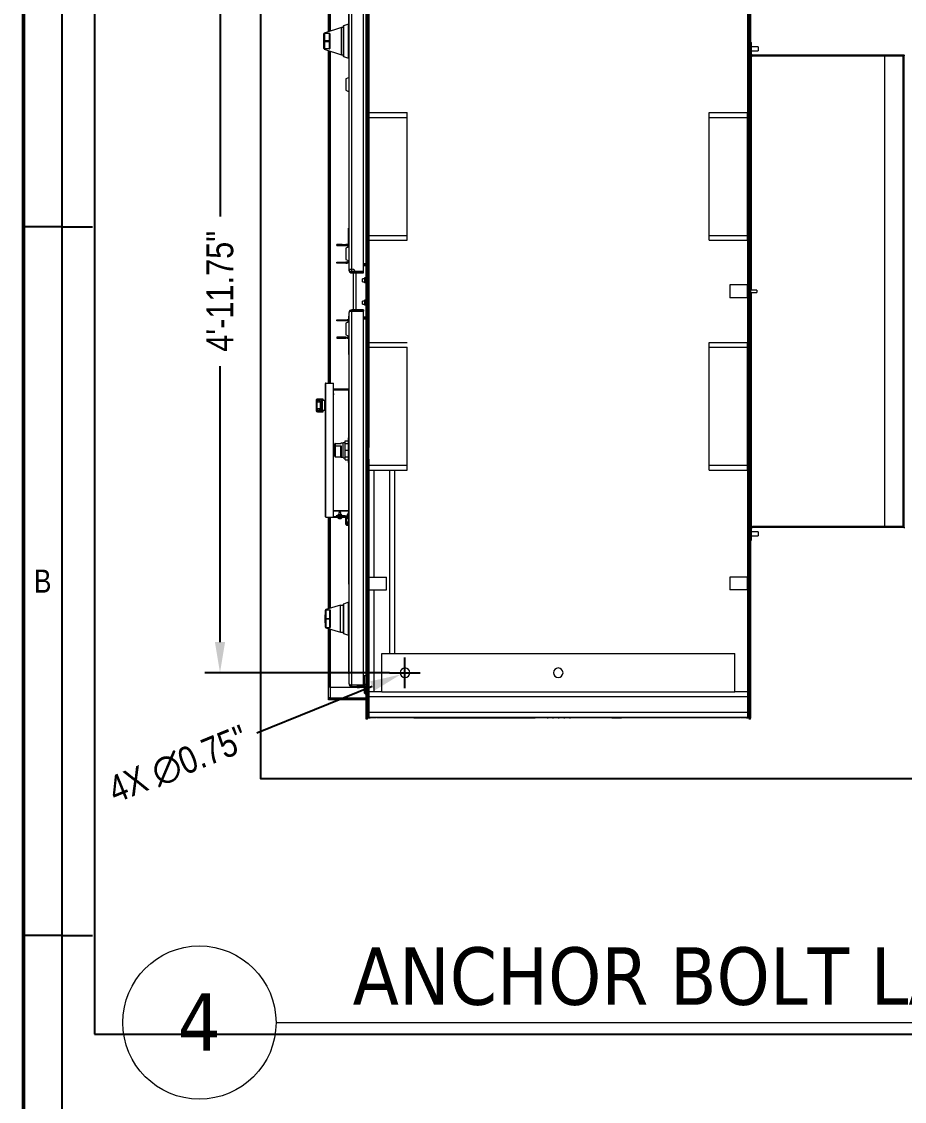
# Model space of a CAD drawing. Extents: x 1.3 to 36.8, y 1.2 to 24.4.
# Drawn here: x 1.513 to 4.393, y 19.12 to 22.645 of the extents above; entities that cross this region are included whole.
import ezdxf
from ezdxf.enums import TextEntityAlignment as Align

# ---------------------------------------------------------------- set-up
doc = ezdxf.new("R2010")
doc.units = 0
doc.header["$LTSCALE"] = 96
doc.header["$MEASUREMENT"] = 0
doc.linetypes.add('DASHED', pattern=[0.75, 0.5, -0.25])
doc.linetypes.add('DOT', pattern=[0.25, 0, -0.25])
doc.layers.add('Annotations', color=250, linetype='Continuous', lineweight=9)
doc.layers.add('BORDER', color=7, linetype='Continuous')
doc.layers.add('E - Equipment New', color=7, linetype='Continuous')
doc.layers.add('NO PLOT - GRID', color=255, linetype='DOT', plot=False)
doc.layers.add('Non Printing', color=253, linetype='Continuous', plot=False)
doc.styles.add('Borrego', font='ARIALN.TTF')
doc.styles.add('Borrego 16TH', font='ARIALN.TTF', dxfattribs={"height": 0.0875})
doc.styles.add('Tahoma', font='TAHOMA.TTF')
doc.dimstyles.new('Borrego', dxfattribs={"dimtxt": 0.075, "dimasz": 0.1, "dimexe": 0.05, "dimexo": 0.05, "dimgap": 0.05, "dimtad": 0, "dimdec": 0, "dimzin": 0, "dimdsep": 46, "dimlunit": 3, "dimtxsty": 'Borrego', "dimcen": 0.05, "dimadec": 1, "dimazin": 0, "dimtfac": 1, "dimtdec": 0, "dimtofl": 0, "dimtmove": 0, "dimatfit": 3, "dimfxl": 1, "dimtolj": 1, "dimtzin": 0, "dimarcsym": 0})

# ---------------------------------------------------------------- blocks, each defined once
blk = doc.blocks.new('*D40')
at = {"layer": 'Defpoints', "color": 0}
for p in [(2.7635, 23.0088), (2.16, 20.5193), (2.7635, 20.5193)]:
    blk.add_point(p, dxfattribs=at)
at = {"layer": 'E - Equipment New', "color": 0, "lineweight": -2}
for p, q in [((2.7135, 23.0088), (2.11, 23.0088)), ((2.16, 22.9088), (2.16, 22.0085)), ((2.16, 20.6193), (2.16, 21.5196)), ((2.7135, 20.5193), (2.11, 20.5193))]:
    blk.add_line(p, q, dxfattribs=at)
at = {"layer": 'E - Equipment New', "color": 0}
for points in [[(2.1433, 22.9088), (2.1766, 22.9088), (2.16, 23.0088)], [(2.1433, 20.6193), (2.1766, 20.6193), (2.16, 20.5193)]]:
    blk.add_solid(points, dxfattribs=at)
at = {"layer": 'E - Equipment New', "color": 0, "lineweight": 9, "insert": (2.16, 21.7641), "char_height": 0.0875, "attachment_point": 5, "rotation": 90, "style": 'Borrego'}
blk.add_mtext('\\A1;4\'-11.75"', dxfattribs=at)
blk = doc.blocks.new('*D42')
at = {"layer": 'Defpoints', "color": 0}
for p in [(2.749, 20.5134), (2.778, 20.5251)]:
    blk.add_point(p, dxfattribs=at)
at = {"layer": 'E - Equipment New', "color": 0, "lineweight": -2}
for p, q in [((2.7635, 20.4693), (2.7635, 20.5693)), ((2.7135, 20.5193), (2.8135, 20.5193)), ((2.2802, 20.3235), (2.6563, 20.4759))]:
    blk.add_line(p, q, dxfattribs=at)
at = {"layer": 'E - Equipment New', "color": 0}
blk.add_solid([(2.6501, 20.4913), (2.6626, 20.4604), (2.749, 20.5134)], dxfattribs=at)
at = {"layer": 'E - Equipment New', "color": 0, "lineweight": 9, "insert": (2.0238, 20.2197), "char_height": 0.0875, "attachment_point": 5, "rotation": 22.0489, "style": 'Borrego'}
blk.add_mtext('\\A1;4X ∅0.75"', dxfattribs=at)
blk = doc.blocks.new('*U97')
blk.add_line((0.8423, -0.5126), (5.2516, -0.5126))
blk.add_circle((0.5923, -0.5126), 0.25)
at = {"style": 'Tahoma', "flags": 8}
blk.add_attdef('VIEWNAME', text='', height=0.1875, dxfattribs=at).set_placement((1.0922, -0.5109), align=Align.BOTTOM_LEFT)
blk.add_attdef('#', text='', height=0.1875, dxfattribs=at).set_placement((0.5922, -0.5109), align=Align.MIDDLE_CENTER)
blk.add_attdef('VPSCALE', text='', height=0.0938, dxfattribs=at).set_placement((5.2516, -0.589), align=Align.TOP_RIGHT)
blk = doc.blocks.new('Border 24 x 36')
at = {"layer": 'BORDER'}
for p, q in [((0.5, 23.5), (0.5, 0.375)), ((0.5, 21.1875), (0.375, 21.1875)), ((0.5, 18.875), (0.375, 18.875))]:
    blk.add_line(p, q, dxfattribs=at)
at = {"layer": 'BORDER', "const_width": 0.0125}
blk.add_lwpolyline([(0.375, 0.375), (35.625, 0.375), (35.625, 23.625), (0.375, 23.625)], close=True, dxfattribs=at)
at = {"layer": 'BORDER', "insert": (0.4375, 20.0312), "char_height": 0.075, "width": 0.18967, "attachment_point": 5, "style": 'Borrego 16TH'}
blk.add_mtext('B', dxfattribs=at)

msp = doc.modelspace()

# ---------------------------------------------------------------- linework, layer by layer
msp.add_lwpolyline([(2.29357, 23.35482), (6.48929, 23.35482), (6.48929, 20.17329), (2.29357, 20.17329)], close=True)
at = {"layer": 'E - Equipment New', "color": 254, "linetype": 'Continuous', "lineweight": 15}
for p, q in [((2.63643, 20.36822), (2.63643, 23.15988)), ((2.64081, 20.36822), (2.64081, 23.15988)), ((3.88622, 20.36822), (3.88622, 23.15988)), ((3.8906, 20.36822), (3.8906, 23.15988)), ((3.89143, 20.37134), (3.89143, 23.15676)), ((2.51427, 22.61134), (2.51427, 23.09113)), ((2.51739, 23.05572), (2.51739, 22.61235)), ((2.52055, 22.61338), (2.52055, 23.05572)), ((2.58993, 21.82905), (2.58993, 23.04888)), ((2.62806, 21.82905), (2.62806, 23.04888)), ((2.58118, 21.83313), (2.58118, 23.0448)), ((2.63581, 23.01884), (2.63581, 21.85384)), ((2.58014, 22.63657), (2.58014, 23.01188)), ((2.64456, 20.83176), (2.64456, 22.69634)), ((2.64581, 22.69634), (2.64581, 22.44553)), ((2.64601, 22.69634), (2.64601, 22.34738)), ((3.88101, 22.69634), (3.88101, 22.34738)), ((3.88164, 22.48518), (3.88164, 22.69634)), ((3.88268, 22.69634), (3.88268, 22.54176)), ((2.5615, 22.62907), (2.5615, 22.53251)), ((2.57898, 22.63659), (2.56258, 22.63062)), ((2.56258, 22.63062), (2.56258, 22.53097)), ((2.57898, 22.525), (2.57898, 22.63659)), ((2.49834, 22.56767), (2.49834, 22.59392)), ((2.49834, 22.59392), (2.49916, 22.59392)), ((2.49916, 22.60479), (2.49916, 22.60524)), ((2.49916, 22.58182), (2.49916, 22.60479)), ((2.55658, 22.62508), (2.50029, 22.6068)), ((2.50029, 22.6068), (2.50029, 22.60635)), ((2.5008, 22.60643), (2.5008, 22.58182)), ((2.5008, 22.60643), (2.51721, 22.60643)), ((2.51721, 22.58182), (2.51721, 22.60643)), ((2.51885, 22.60479), (2.51885, 22.58182)), ((2.5615, 22.62508), (2.55658, 22.62508)), ((2.55658, 22.5365), (2.55658, 22.62508)), ((2.49834, 22.56767), (2.49916, 22.56767)), ((2.49916, 22.58182), (2.5008, 22.58182)), ((2.49916, 22.57976), (2.49916, 22.58182)), ((2.49916, 22.57976), (2.5008, 22.57976)), ((2.49916, 22.5568), (2.49916, 22.57976)), ((2.49916, 22.55635), (2.49916, 22.5568)), ((2.50029, 22.55524), (2.50029, 22.55479)), ((2.51721, 22.58182), (2.5008, 22.58182)), ((2.5008, 22.58182), (2.5008, 22.57976)), ((2.5008, 22.57976), (2.5008, 22.55516)), ((2.5008, 22.57976), (2.51721, 22.57976)), ((2.51885, 22.58182), (2.51721, 22.58182)), ((2.51721, 22.57976), (2.51721, 22.58182)), ((2.51885, 22.57976), (2.51721, 22.57976)), ((2.51721, 22.55516), (2.51721, 22.57976)), ((2.51885, 22.58182), (2.51885, 22.57976)), ((2.51885, 22.57976), (2.51885, 22.5568)), ((3.89143, 22.57655), (3.89456, 22.57655)), ((3.89456, 22.53801), (3.89456, 22.57655)), ((3.91604, 22.56228), (3.89456, 22.56228)), ((3.91604, 22.56228), (3.91604, 22.54916)), ((2.50029, 22.55479), (2.55658, 22.5365)), ((2.51721, 22.55516), (2.5008, 22.55516)), ((2.51427, 21.46468), (2.51427, 22.55025)), ((2.51739, 22.54923), (2.51739, 21.46468)), ((2.52055, 21.46468), (2.52055, 22.54821)), ((2.55658, 22.5365), (2.5615, 22.5365)), ((2.56258, 22.53097), (2.57898, 22.525)), ((3.88268, 22.54176), (3.88622, 22.54176)), ((3.88268, 22.54176), (3.88268, 22.48801)), ((3.89456, 22.53801), (3.89143, 22.53801)), ((3.89227, 22.53488), (3.89143, 22.53488)), ((3.89326, 22.53359), (3.89326, 21.76815)), ((3.89456, 22.54916), (3.91604, 22.54916)), ((3.89768, 22.53488), (3.89768, 22.53176)), ((4.38831, 22.53488), (3.89768, 22.53488)), ((4.38831, 22.53176), (3.89768, 22.53176)), ((4.3282, 22.53176), (4.3282, 20.99634)), ((4.38831, 22.53488), (4.38831, 22.53176)), ((4.38831, 22.53488), (4.38831, 20.99322)), ((4.39143, 22.53488), (4.38831, 22.53488)), ((4.39143, 22.53488), (4.39143, 20.99322)), ((4.39143, 22.53488), (4.39456, 22.53488)), ((4.39143, 22.53488), (4.39143, 20.99322)), ((2.64331, 22.49322), (2.64081, 22.49322)), ((2.64331, 22.49322), (2.64331, 21.03488)), ((2.58118, 22.46241), (2.57077, 22.45755)), ((2.57077, 22.45755), (2.57077, 22.42039)), ((3.88164, 21.78488), (3.88164, 22.47992)), ((3.88268, 22.48043), (3.88268, 21.78488)), ((2.57077, 22.42039), (2.58118, 22.41553)), ((2.64601, 22.44553), (2.64456, 22.44553)), ((2.64456, 22.43241), (2.64601, 22.43241)), ((2.64581, 22.43241), (2.64581, 21.89501)), ((2.64601, 22.34738), (2.77101, 22.34738)), ((2.64601, 22.33155), (2.64601, 22.34738)), ((2.77101, 22.33155), (2.77101, 22.34738)), ((3.75601, 22.34738), (3.88101, 22.34738)), ((3.75601, 22.33155), (3.75601, 22.34738)), ((3.88101, 22.33155), (3.88101, 22.34738)), ((2.64601, 21.94655), (2.64601, 22.33155)), ((2.64601, 22.33155), (2.77101, 22.33155)), ((2.77101, 21.94655), (2.77101, 22.33155)), ((3.75601, 21.94655), (3.75601, 22.33155)), ((3.75601, 22.33155), (3.88101, 22.33155)), ((3.88101, 21.94655), (3.88101, 22.33155)), ((2.5791, 21.91536), (2.5791, 21.97022)), ((2.5791, 21.97022), (2.58118, 21.97022)), ((2.64601, 21.93072), (2.64601, 21.94655)), ((2.64601, 21.94655), (2.77101, 21.94655)), ((2.64601, 21.93072), (2.77101, 21.93072)), ((2.64601, 21.93072), (2.64601, 21.59738)), ((2.77101, 21.93072), (2.77101, 21.94655)), ((3.75601, 21.93072), (3.75601, 21.94655)), ((3.75601, 21.94655), (3.88101, 21.94655)), ((3.75601, 21.93072), (3.88101, 21.93072)), ((3.88101, 21.93072), (3.88101, 21.94655)), ((3.88101, 21.93072), (3.88101, 21.78488)), ((2.54099, 21.91385), (2.54099, 21.91713)), ((2.5458, 21.91713), (2.54099, 21.91713)), ((2.54099, 21.91385), (2.5458, 21.91385)), ((2.5458, 21.91385), (2.5458, 21.91713)), ((2.55905, 21.91713), (2.5458, 21.91713)), ((2.5458, 21.91385), (2.55905, 21.91385)), ((2.55905, 21.91385), (2.55905, 21.91713)), ((2.55905, 21.91713), (2.57065, 21.91713)), ((2.55905, 21.91385), (2.57065, 21.91385)), ((2.57065, 21.91713), (2.57065, 21.91385)), ((2.57462, 21.91713), (2.57065, 21.91713)), ((2.57065, 21.91385), (2.57462, 21.91385)), ((2.58118, 21.91022), (2.57077, 21.90536)), ((2.5779, 21.90879), (2.57077, 21.90546)), ((2.57077, 21.90546), (2.57077, 21.90536)), ((2.57077, 21.90536), (2.57077, 21.88678)), ((2.57077, 21.88678), (2.57077, 21.8682)), ((2.5779, 21.91057), (2.5779, 21.90869)), ((2.64601, 21.89501), (2.64456, 21.89501)), ((2.64601, 21.89491), (2.64456, 21.89491)), ((2.64456, 21.89157), (2.64601, 21.89157)), ((2.54099, 21.85643), (2.54099, 21.85971)), ((2.54099, 21.85971), (2.5458, 21.85971)), ((2.5458, 21.85643), (2.54099, 21.85643)), ((2.5458, 21.85643), (2.5458, 21.85971)), ((2.5458, 21.85971), (2.55905, 21.85971)), ((2.55905, 21.85643), (2.5458, 21.85643)), ((2.55905, 21.85971), (2.55905, 21.85643)), ((2.55905, 21.85971), (2.57065, 21.85971)), ((2.57065, 21.85643), (2.55905, 21.85643)), ((2.57065, 21.85971), (2.57065, 21.85643)), ((2.57462, 21.85971), (2.57065, 21.85971)), ((2.57065, 21.85643), (2.57462, 21.85643)), ((2.57077, 21.8682), (2.58118, 21.86334)), ((2.5779, 21.86487), (2.5779, 21.86299)), ((2.63581, 21.85384), (2.62806, 21.85384)), ((2.62806, 21.85259), (2.63643, 21.85259)), ((2.63581, 21.85384), (2.63643, 21.85384)), ((2.64601, 21.88199), (2.64456, 21.88199)), ((2.64456, 21.87866), (2.64601, 21.87866)), ((2.64581, 21.87866), (2.64581, 21.84384)), ((2.58556, 21.82876), (2.58556, 21.8296)), ((2.58556, 21.82876), (2.60639, 21.82876)), ((2.62806, 21.82905), (2.58993, 21.82905)), ((2.58993, 21.82438), (2.58993, 21.82876)), ((2.58993, 21.82438), (2.62806, 21.82438)), ((2.59456, 21.82438), (2.59456, 21.70372)), ((2.60331, 21.82438), (2.60331, 21.70372)), ((2.60639, 21.82876), (2.60639, 21.82905)), ((2.60639, 21.82876), (2.62806, 21.82876)), ((2.62806, 21.84822), (2.63643, 21.84822)), ((2.62806, 21.82438), (2.62806, 21.82876)), ((2.64456, 21.84384), (2.64581, 21.84384)), ((2.64581, 21.8278), (2.64456, 21.8278)), ((2.64581, 21.8278), (2.64581, 21.84384)), ((2.64601, 21.83697), (2.64581, 21.83697)), ((2.63159, 21.80543), (2.62487, 21.80543)), ((2.62487, 21.79559), (2.62487, 21.80543)), ((2.62487, 21.79559), (2.63159, 21.79559)), ((2.63257, 21.80871), (2.63159, 21.80871)), ((2.63159, 21.80871), (2.63159, 21.80461)), ((2.63159, 21.80461), (2.63159, 21.79641)), ((2.63159, 21.79641), (2.63159, 21.79231)), ((2.63257, 21.79231), (2.63159, 21.79231)), ((2.63643, 21.80871), (2.63257, 21.80871)), ((2.63643, 21.80051), (2.63257, 21.80051)), ((2.63643, 21.79231), (2.63257, 21.79231)), ((3.82372, 21.78488), (3.82372, 21.74322)), ((3.87997, 21.78488), (3.82372, 21.78488)), ((3.8831, 21.78488), (3.87997, 21.78488)), ((3.87997, 21.78488), (3.87997, 21.74322)), ((3.88622, 21.78488), (3.8831, 21.78488)), ((3.8831, 21.78488), (3.8831, 21.74322)), ((3.91112, 21.76815), (3.89143, 21.76815)), ((3.89143, 21.75995), (3.91112, 21.75995)), ((3.89326, 21.75995), (3.89326, 20.99451)), ((3.91112, 21.76815), (3.91112, 21.75995)), ((2.63159, 21.73251), (2.62487, 21.73251)), ((2.62487, 21.72267), (2.62487, 21.73251)), ((2.62487, 21.72267), (2.63159, 21.72267)), ((2.63257, 21.73579), (2.63159, 21.73579)), ((2.63159, 21.73579), (2.63159, 21.73169)), ((2.63159, 21.73169), (2.63159, 21.72349)), ((2.63159, 21.72349), (2.63159, 21.71939)), ((2.63257, 21.71939), (2.63159, 21.71939)), ((2.63643, 21.73579), (2.63257, 21.73579)), ((2.63643, 21.72759), (2.63257, 21.72759)), ((2.63643, 21.71939), (2.63257, 21.71939)), ((3.87997, 21.74322), (3.82372, 21.74322)), ((3.87997, 21.74322), (3.8831, 21.74322)), ((3.88101, 21.74322), (3.88101, 21.59738)), ((3.88164, 21.04818), (3.88164, 21.74322)), ((3.88268, 21.74322), (3.88268, 21.04767)), ((3.88622, 21.74322), (3.8831, 21.74322)), ((2.57993, 21.66886), (2.57993, 21.68288)), ((2.57993, 21.68288), (2.58118, 21.68288)), ((2.58118, 20.4833), (2.58118, 21.69497)), ((2.58556, 21.69934), (2.58556, 21.6985)), ((2.60639, 21.69934), (2.58556, 21.69934)), ((2.58993, 21.70372), (2.58993, 21.69934)), ((2.62806, 21.70372), (2.58993, 21.70372)), ((2.58993, 20.47922), (2.58993, 21.69905)), ((2.58993, 21.69905), (2.62806, 21.69905)), ((2.60639, 21.69934), (2.60639, 21.69905)), ((2.62806, 21.69934), (2.60639, 21.69934)), ((2.62806, 21.70372), (2.62806, 21.69934)), ((2.62806, 20.47922), (2.62806, 21.69905)), ((2.63643, 21.67988), (2.62806, 21.67988)), ((2.63643, 21.67551), (2.62806, 21.67551)), ((2.62806, 21.67426), (2.63581, 21.67426)), ((2.63581, 21.67426), (2.63581, 20.50926)), ((2.63643, 21.67426), (2.63581, 21.67426)), ((2.64581, 21.7003), (2.64456, 21.7003)), ((2.64456, 21.68426), (2.64581, 21.68426)), ((2.64581, 21.68426), (2.64581, 21.7003)), ((2.64581, 21.69113), (2.64601, 21.69113)), ((2.64581, 21.68426), (2.64581, 21.64945)), ((2.54099, 21.66828), (2.54099, 21.67157)), ((2.54099, 21.67157), (2.5458, 21.67157)), ((2.5458, 21.66828), (2.54099, 21.66828)), ((2.5458, 21.66828), (2.5458, 21.67157)), ((2.5458, 21.67157), (2.55905, 21.67157)), ((2.55905, 21.66828), (2.5458, 21.66828)), ((2.55905, 21.66828), (2.55905, 21.67157)), ((2.55905, 21.67157), (2.57065, 21.67157)), ((2.57065, 21.66828), (2.55905, 21.66828)), ((2.57065, 21.66828), (2.57065, 21.67157)), ((2.57065, 21.67157), (2.57462, 21.67157)), ((2.57462, 21.66828), (2.57065, 21.66828)), ((2.58118, 21.66466), (2.57077, 21.6598)), ((2.5779, 21.66323), (2.57077, 21.6599)), ((2.57077, 21.6599), (2.57077, 21.6598)), ((2.57077, 21.6598), (2.57077, 21.62264)), ((2.5779, 21.66313), (2.5779, 21.665)), ((2.58035, 21.6682), (2.58035, 21.67245)), ((2.58035, 21.67245), (2.58118, 21.67245)), ((2.64601, 21.64945), (2.64456, 21.64945)), ((2.64601, 21.64934), (2.64456, 21.64934)), ((2.64456, 21.64601), (2.64601, 21.64601)), ((2.54099, 21.61415), (2.54099, 21.61087)), ((2.5458, 21.61415), (2.54099, 21.61415)), ((2.54099, 21.61087), (2.5458, 21.61087)), ((2.5458, 21.61087), (2.5458, 21.61415)), ((2.55905, 21.61415), (2.5458, 21.61415)), ((2.5458, 21.61087), (2.55905, 21.61087)), ((2.55905, 21.61415), (2.55905, 21.61087)), ((2.57065, 21.61415), (2.55905, 21.61415)), ((2.55905, 21.61087), (2.57065, 21.61087)), ((2.57065, 21.61087), (2.57065, 21.61415)), ((2.57065, 21.61415), (2.57462, 21.61415)), ((2.57462, 21.61087), (2.57065, 21.61087)), ((2.57077, 21.62264), (2.58118, 21.61778)), ((2.5779, 21.61743), (2.5779, 21.61931)), ((2.57993, 21.55788), (2.57993, 21.61358)), ((2.58035, 21.57872), (2.58035, 21.61423)), ((2.64601, 21.63643), (2.64456, 21.63643)), ((2.64456, 21.63309), (2.64601, 21.63309)), ((2.64581, 21.63309), (2.64581, 21.25466)), ((2.58035, 21.57872), (2.58118, 21.57872)), ((2.64601, 21.59738), (2.77101, 21.59738)), ((2.64601, 21.58155), (2.64601, 21.59738)), ((2.64601, 21.19655), (2.64601, 21.58155)), ((2.64601, 21.58155), (2.77101, 21.58155)), ((2.77101, 21.19655), (2.77101, 21.58155)), ((3.75601, 21.59738), (3.88101, 21.59738)), ((3.75601, 21.58155), (3.75601, 21.59738)), ((3.75601, 21.19655), (3.75601, 21.58155)), ((3.75601, 21.58155), (3.88101, 21.58155)), ((3.88101, 21.58155), (3.88101, 21.59738)), ((3.88101, 21.19655), (3.88101, 21.58155)), ((2.57993, 21.55788), (2.58118, 21.55788)), ((2.50559, 21.46468), (2.50559, 21.46231)), ((2.50559, 21.46468), (2.53031, 21.46468)), ((2.53031, 21.02718), (2.53031, 21.46468)), ((2.50322, 21.46231), (2.50322, 21.02954)), ((2.50559, 21.46231), (2.50322, 21.46231)), ((2.50559, 21.02954), (2.50559, 21.46231)), ((2.57882, 21.44455), (2.53031, 21.44455)), ((2.57882, 21.4426), (2.53031, 21.4426)), ((2.53031, 21.4423), (2.57882, 21.4423)), ((2.57882, 21.44455), (2.57882, 21.4426)), ((2.57882, 21.4423), (2.57882, 21.27611)), ((2.47385, 21.40884), (2.47385, 21.37467)), ((2.47447, 21.40884), (2.47385, 21.40884)), ((2.47447, 21.40884), (2.47447, 21.37467)), ((2.4767, 21.38092), (2.4767, 21.40259)), ((2.48683, 21.40259), (2.4767, 21.40259)), ((2.49677, 21.41259), (2.4776, 21.41259)), ((2.4776, 21.41259), (2.4776, 21.40988)), ((2.49677, 21.40988), (2.4776, 21.40988)), ((2.48683, 21.40259), (2.48683, 21.40086)), ((2.48712, 21.39914), (2.48897, 21.39914)), ((2.48712, 21.39914), (2.48712, 21.38438)), ((2.48897, 21.40657), (2.48897, 21.40268)), ((2.48897, 21.4008), (2.48897, 21.40268)), ((2.49385, 21.40135), (2.48897, 21.40143)), ((2.48961, 21.40049), (2.48897, 21.4008)), ((2.48897, 21.39914), (2.48897, 21.38438)), ((2.48947, 21.40722), (2.49677, 21.40917)), ((2.48961, 21.40049), (2.48961, 21.38303)), ((2.49385, 21.39176), (2.49385, 21.40593)), ((2.50218, 21.40868), (2.49434, 21.40658)), ((2.49434, 21.39176), (2.49434, 21.40658)), ((2.49677, 21.40988), (2.49677, 21.41259)), ((2.49677, 21.40988), (2.49677, 21.40917)), ((2.50322, 21.40868), (2.50218, 21.40868)), ((2.50218, 21.39176), (2.50218, 21.40868)), ((2.58014, 20.80788), (2.58014, 21.39844)), ((2.58014, 21.39844), (2.58118, 21.39844)), ((2.47447, 21.37467), (2.47385, 21.37467)), ((2.48683, 21.38092), (2.4767, 21.38092)), ((2.4776, 21.37363), (2.49677, 21.37363)), ((2.4776, 21.37363), (2.4776, 21.37092)), ((2.4776, 21.37092), (2.49677, 21.37092)), ((2.48683, 21.38266), (2.48683, 21.38092)), ((2.48897, 21.38438), (2.48712, 21.38438)), ((2.48897, 21.38271), (2.48961, 21.38303)), ((2.48897, 21.38084), (2.48897, 21.38271)), ((2.48897, 21.38209), (2.49385, 21.38217)), ((2.48897, 21.38084), (2.48897, 21.37694)), ((2.49677, 21.37434), (2.48947, 21.3763)), ((2.49385, 21.37759), (2.49385, 21.39176)), ((2.49434, 21.37694), (2.49434, 21.39176)), ((2.49434, 21.37694), (2.50218, 21.37484)), ((2.49677, 21.37434), (2.49677, 21.37363)), ((2.49677, 21.37092), (2.49677, 21.37363)), ((2.50218, 21.37484), (2.50218, 21.39176)), ((2.50218, 21.37484), (2.50322, 21.37484)), ((2.53431, 21.25948), (2.53431, 21.26631)), ((2.53431, 21.22577), (2.53431, 21.25948)), ((2.53535, 21.26753), (2.53535, 21.25949)), ((2.53535, 21.26753), (2.55514, 21.26753)), ((2.53535, 21.25949), (2.55514, 21.25949)), ((2.53535, 21.25949), (2.53535, 21.22447)), ((2.5541, 21.22351), (2.5541, 21.25864)), ((2.56139, 21.2683), (2.55514, 21.2683)), ((2.55514, 21.2683), (2.55514, 21.26753)), ((2.55514, 21.25949), (2.55514, 21.22247)), ((2.56868, 21.26986), (2.56139, 21.26986)), ((2.56139, 21.22091), (2.56139, 21.26986)), ((2.56868, 21.27611), (2.5791, 21.27611)), ((2.56868, 21.26711), (2.56868, 21.27611)), ((2.56868, 21.26711), (2.5791, 21.26711)), ((2.56868, 21.24538), (2.56868, 21.26711)), ((2.5791, 21.28559), (2.5791, 21.25016)), ((2.57914, 21.28559), (2.5791, 21.28559)), ((2.57914, 21.20518), (2.57914, 21.28559)), ((2.57914, 21.28559), (2.58014, 21.28559)), ((2.64601, 21.25466), (2.64456, 21.25466)), ((2.53535, 21.22447), (2.5541, 21.22447)), ((2.55514, 21.22247), (2.56139, 21.22247)), ((2.56139, 21.22091), (2.56868, 21.22091)), ((2.56868, 21.24538), (2.5791, 21.24538)), ((2.56868, 21.22366), (2.56868, 21.24538)), ((2.56868, 21.22366), (2.5791, 21.22366)), ((2.56868, 21.21466), (2.56868, 21.22366)), ((2.5791, 21.24538), (2.5791, 21.25016)), ((2.5791, 21.24061), (2.5791, 21.24538)), ((2.5791, 21.24061), (2.5791, 21.20518)), ((2.64601, 21.24528), (2.64456, 21.24528)), ((2.64601, 21.23507), (2.64456, 21.23507)), ((2.64601, 21.21632), (2.64456, 21.21632)), ((2.64581, 21.21632), (2.64581, 21.0957)), ((2.56868, 21.21466), (2.5791, 21.21466)), ((2.57882, 21.21466), (2.57882, 21.04846)), ((2.57914, 21.20518), (2.5791, 21.20518)), ((2.57914, 21.20518), (2.58014, 21.20518)), ((2.64601, 21.18072), (2.64601, 21.19655)), ((2.64601, 21.19655), (2.77101, 21.19655)), ((2.64601, 21.18072), (2.77101, 21.18072)), ((2.64601, 21.18072), (2.64601, 20.83176)), ((2.66185, 21.18072), (2.66185, 20.83176)), ((2.71352, 21.18072), (2.71352, 20.58176)), ((2.72935, 21.18072), (2.72935, 20.58176)), ((2.77101, 21.18072), (2.77101, 21.19655)), ((3.75601, 21.18072), (3.75601, 21.19655)), ((3.75601, 21.19655), (3.88101, 21.19655)), ((3.75601, 21.18072), (3.88101, 21.18072)), ((3.88101, 21.18072), (3.88101, 21.19655)), ((3.88101, 21.18072), (3.88101, 20.83176)), ((2.64601, 21.0957), (2.64456, 21.0957)), ((2.64456, 21.08257), (2.64601, 21.08257)), ((2.64581, 21.08257), (2.64581, 20.83176)), ((2.53031, 21.04846), (2.57882, 21.04846)), ((2.57882, 21.04817), (2.53031, 21.04817)), ((2.57882, 21.04622), (2.53031, 21.04622)), ((2.54772, 21.0428), (2.54772, 21.03492)), ((2.55456, 21.0428), (2.54772, 21.0428)), ((2.55456, 21.03492), (2.55456, 21.0428)), ((2.57868, 21.04218), (2.57868, 21.01212)), ((2.58014, 21.04218), (2.57868, 21.04218)), ((2.57882, 21.04622), (2.57882, 21.04817)), ((3.88164, 20.83176), (3.88164, 21.04293)), ((3.88268, 21.04009), (3.88268, 20.98634)), ((2.50559, 21.02954), (2.50322, 21.02954)), ((2.50559, 21.02718), (2.50559, 21.02954)), ((2.50559, 21.02718), (2.53031, 21.02718)), ((2.51427, 20.72796), (2.51427, 21.02718)), ((2.51739, 21.02718), (2.51739, 20.72892)), ((2.52055, 20.72988), (2.52055, 21.02718)), ((2.53031, 21.02913), (2.56051, 21.02913)), ((2.53031, 21.02718), (2.56051, 21.02718)), ((2.56615, 21.03163), (2.53864, 21.03163)), ((2.53864, 21.03163), (2.53864, 21.02913)), ((2.53864, 21.02913), (2.56615, 21.02913)), ((2.54443, 21.02718), (2.54443, 21.025)), ((2.55785, 21.025), (2.54443, 21.025)), ((2.54523, 21.03492), (2.54466, 21.03434)), ((2.54466, 21.03434), (2.54466, 21.03163)), ((2.55762, 21.03434), (2.54466, 21.03434)), ((2.55759, 21.02449), (2.54469, 21.02449)), ((2.54523, 21.03492), (2.55705, 21.03492)), ((2.55762, 21.03434), (2.55705, 21.03492)), ((2.55762, 21.03163), (2.55762, 21.03434)), ((2.55785, 21.025), (2.55785, 21.02718)), ((2.56051, 21.02913), (2.56051, 21.02718)), ((2.56051, 21.02718), (2.56572, 21.02718)), ((2.56572, 21.02718), (2.56572, 21.02913)), ((2.56989, 21.0254), (2.56989, 21.01405)), ((2.57239, 21.01405), (2.56989, 21.01405)), ((2.56989, 21.01405), (2.56989, 21.00572)), ((2.57239, 21.01405), (2.57239, 21.0254)), ((2.57239, 21.01005), (2.57239, 21.01405)), ((2.57514, 21.02968), (2.57514, 21.03381)), ((2.57514, 21.02968), (2.57514, 21.02556)), ((2.57645, 21.00768), (2.57687, 21.01031)), ((2.57868, 21.01212), (2.57739, 21.00988)), ((2.57739, 21.00988), (2.57739, 21.00572)), ((2.57989, 21.00988), (2.58014, 21.01032)), ((2.57989, 21.00572), (2.57989, 21.00988)), ((2.64081, 21.03488), (2.64331, 21.03488)), ((3.88622, 20.98634), (3.88268, 20.98634)), ((3.88268, 20.98634), (3.88268, 20.83176)), ((3.89227, 20.99322), (3.89143, 20.99322)), ((3.89456, 20.99009), (3.89143, 20.99009)), ((3.89456, 20.95155), (3.89456, 20.99009)), ((3.91604, 20.97895), (3.89456, 20.97895)), ((3.89768, 20.99322), (3.89768, 20.99634)), ((4.38831, 20.99634), (3.89768, 20.99634)), ((4.38831, 20.99322), (3.89768, 20.99322)), ((3.91604, 20.97895), (3.91604, 20.96582)), ((4.38831, 20.99634), (4.38831, 20.99322)), ((4.39143, 20.99322), (4.38831, 20.99322)), ((4.39143, 20.99322), (4.39456, 20.99322)), ((3.89143, 20.95155), (3.89456, 20.95155)), ((3.89456, 20.96582), (3.91604, 20.96582)), ((2.64081, 20.83176), (2.64393, 20.83176)), ((2.64393, 20.79009), (2.64393, 20.83176)), ((2.64706, 20.83176), (2.64393, 20.83176)), ((2.64706, 20.79009), (2.64706, 20.83176)), ((2.64706, 20.83176), (2.70331, 20.83176)), ((2.70331, 20.79009), (2.70331, 20.83176)), ((3.82372, 20.83176), (3.82372, 20.79009)), ((3.87997, 20.83176), (3.82372, 20.83176)), ((3.8831, 20.83176), (3.87997, 20.83176)), ((3.87997, 20.83176), (3.87997, 20.79009)), ((3.88622, 20.83176), (3.8831, 20.83176)), ((3.8831, 20.83176), (3.8831, 20.79009)), ((2.58014, 20.80788), (2.58118, 20.80788)), ((2.64081, 20.79009), (2.64393, 20.79009)), ((2.64393, 20.79009), (2.64706, 20.79009)), ((2.64456, 20.37259), (2.64456, 20.79009)), ((2.64581, 20.79009), (2.64581, 20.50926)), ((2.64601, 20.79009), (2.64601, 20.45676)), ((2.64706, 20.79009), (2.70331, 20.79009)), ((2.66185, 20.79009), (2.66185, 20.45676)), ((3.87997, 20.79009), (3.82372, 20.79009)), ((3.87997, 20.79009), (3.8831, 20.79009)), ((3.88101, 20.79009), (3.88101, 20.45676)), ((3.88164, 20.39634), (3.88164, 20.79009)), ((3.88268, 20.79009), (3.88268, 20.39634)), ((3.88622, 20.79009), (3.8831, 20.79009)), ((2.50408, 20.72321), (2.50408, 20.72364)), ((2.50408, 20.69562), (2.50408, 20.72321)), ((2.55329, 20.7399), (2.50524, 20.7252)), ((2.50524, 20.7252), (2.50524, 20.72478)), ((2.50572, 20.72485), (2.50572, 20.69562)), ((2.50572, 20.72485), (2.51803, 20.72485)), ((2.51803, 20.69562), (2.51803, 20.72485)), ((2.51967, 20.72321), (2.51967, 20.69562)), ((2.55329, 20.65131), (2.55329, 20.7399)), ((2.5615, 20.73928), (2.55329, 20.73928)), ((2.5615, 20.74212), (2.5615, 20.64909)), ((2.57898, 20.74963), (2.56258, 20.74366)), ((2.56258, 20.74366), (2.56258, 20.64754)), ((2.57898, 20.64157), (2.57898, 20.74963)), ((2.50326, 20.68248), (2.50326, 20.70873)), ((2.50326, 20.70873), (2.50408, 20.70873)), ((2.50408, 20.69562), (2.50572, 20.69562)), ((2.50408, 20.69559), (2.50408, 20.69562)), ((2.50408, 20.668), (2.50408, 20.69559)), ((2.50408, 20.69559), (2.50572, 20.69559)), ((2.50572, 20.69562), (2.50572, 20.69559)), ((2.51803, 20.69562), (2.50572, 20.69562)), ((2.50572, 20.69559), (2.51803, 20.69559)), ((2.50572, 20.69559), (2.50572, 20.66636)), ((2.51803, 20.69559), (2.51803, 20.69562)), ((2.51803, 20.69562), (2.51967, 20.69562)), ((2.51803, 20.69559), (2.51967, 20.69559)), ((2.51803, 20.66636), (2.51803, 20.69559)), ((2.51967, 20.69562), (2.51967, 20.69559)), ((2.51967, 20.69559), (2.51967, 20.668)), ((2.50326, 20.68248), (2.50408, 20.68248)), ((2.50408, 20.66757), (2.50408, 20.668)), ((2.50524, 20.66643), (2.50524, 20.666)), ((2.50524, 20.666), (2.55329, 20.65131)), ((2.51803, 20.66636), (2.50572, 20.66636)), ((2.51427, 20.43697), (2.51427, 20.66324)), ((2.51739, 20.66229), (2.51739, 20.47238)), ((2.52055, 20.47238), (2.52055, 20.66132)), ((2.58066, 20.67872), (2.58014, 20.67872)), ((2.58014, 20.67509), (2.58014, 20.67872)), ((2.58066, 20.67509), (2.58014, 20.67509)), ((2.58014, 20.52401), (2.58014, 20.67509)), ((2.58066, 20.68288), (2.58118, 20.68288)), ((2.58066, 20.67509), (2.58066, 20.68288)), ((2.58118, 20.67509), (2.58066, 20.67509)), ((2.58066, 20.52401), (2.58066, 20.67509)), ((2.55329, 20.65193), (2.5615, 20.65193)), ((2.56258, 20.64754), (2.57898, 20.64157)), ((2.58556, 20.47977), (2.58556, 20.47893)), ((2.60639, 20.47893), (2.58556, 20.47893)), ((2.62806, 20.47922), (2.58993, 20.47922)), ((2.58993, 20.47455), (2.58993, 20.47893)), ((2.60639, 20.47922), (2.60639, 20.47893)), ((2.60639, 20.47893), (2.62806, 20.47893)), ((2.63581, 20.50926), (2.62806, 20.50926)), ((2.62806, 20.47455), (2.62806, 20.47893)), ((2.63198, 20.47799), (2.63198, 20.50926)), ((2.63539, 20.47947), (2.63539, 20.48361)), ((2.63539, 20.47947), (2.63539, 20.47535)), ((2.63581, 20.50926), (2.63643, 20.50926)), ((2.64581, 20.50926), (2.64456, 20.50926)), ((2.64601, 20.48336), (2.64456, 20.48336)), ((2.64581, 20.48336), (2.64581, 20.50926)), ((2.51739, 20.47238), (2.52052, 20.47238)), ((2.52052, 20.43697), (2.52052, 20.47238)), ((2.52052, 20.47238), (2.6044, 20.47238)), ((2.58993, 20.47455), (2.62806, 20.47455)), ((2.60348, 20.47238), (2.60348, 20.47455)), ((2.60722, 20.47101), (2.61556, 20.47101)), ((2.61829, 20.47238), (2.63014, 20.47238)), ((2.63014, 20.47519), (2.63014, 20.45551)), ((2.63264, 20.45551), (2.63264, 20.47519)), ((2.63337, 20.46019), (2.63426, 20.45785)), ((2.64456, 20.47557), (2.64601, 20.47557)), ((2.64581, 20.37259), (2.64581, 20.47557)), ((2.68768, 20.45676), (2.64601, 20.45676)), ((2.64601, 20.45676), (2.64601, 20.44093)), ((3.88101, 20.44093), (2.64601, 20.44093)), ((2.64601, 20.44093), (2.64601, 20.38926)), ((3.88101, 20.45676), (3.83935, 20.45676)), ((3.88101, 20.45676), (3.88101, 20.44093)), ((3.88101, 20.44093), (3.88101, 20.38926)), ((2.52052, 20.43697), (2.51427, 20.43697)), ((2.51427, 20.43072), (2.51427, 20.43384)), ((2.63643, 20.43384), (2.51427, 20.43384)), ((2.63643, 20.43072), (2.51427, 20.43072)), ((2.52052, 20.43697), (2.63643, 20.43697)), ((2.64081, 20.37259), (2.64456, 20.37259)), ((2.64456, 20.37259), (2.64581, 20.37259)), ((2.64581, 20.37259), (2.65018, 20.37259)), ((3.88101, 20.38926), (2.64601, 20.38926)), ((2.64601, 20.38926), (2.64601, 20.37343)), ((3.88101, 20.37343), (2.64601, 20.37343)), ((2.65018, 20.37259), (2.65018, 20.37343)), ((2.67049, 20.37259), (2.65018, 20.37259)), ((2.67049, 20.37343), (2.67049, 20.37259)), ((2.67268, 20.37259), (2.67268, 20.37343)), ((2.79247, 20.37259), (2.67268, 20.37259)), ((2.79247, 20.37343), (2.79247, 20.37259)), ((2.79247, 20.37259), (3.18831, 20.37259)), ((3.18831, 20.37343), (3.18831, 20.37259)), ((3.21306, 20.37259), (3.18831, 20.37259)), ((3.21306, 20.37259), (3.21306, 20.37343)), ((3.22608, 20.37259), (3.21306, 20.37259)), ((3.22608, 20.37259), (3.22608, 20.37343)), ((3.22712, 20.37259), (3.22608, 20.37259)), ((3.22712, 20.37343), (3.22712, 20.37259)), ((3.22712, 20.37259), (3.23024, 20.37259)), ((3.23024, 20.37259), (3.23024, 20.37343)), ((3.23129, 20.37259), (3.23024, 20.37259)), ((3.23129, 20.37343), (3.23129, 20.37259)), ((3.24433, 20.37259), (3.23129, 20.37259)), ((3.24433, 20.37259), (3.24433, 20.37343)), ((3.24537, 20.37259), (3.24433, 20.37259)), ((3.24537, 20.37343), (3.24537, 20.37259)), ((3.24537, 20.37259), (3.24849, 20.37259)), ((3.24849, 20.37259), (3.24849, 20.37343)), ((3.24954, 20.37259), (3.24849, 20.37259)), ((3.24954, 20.37343), (3.24954, 20.37259)), ((3.26258, 20.37259), (3.24954, 20.37259)), ((3.26258, 20.37259), (3.26258, 20.37343)), ((3.26362, 20.37259), (3.26258, 20.37259)), ((3.26362, 20.37343), (3.26362, 20.37259)), ((3.26362, 20.37259), (3.26674, 20.37259)), ((3.26674, 20.37259), (3.26674, 20.37343)), ((3.26779, 20.37259), (3.26674, 20.37259)), ((3.26779, 20.37343), (3.26779, 20.37259)), ((3.28083, 20.37259), (3.26779, 20.37259)), ((3.28083, 20.37259), (3.28083, 20.37343)), ((3.28187, 20.37259), (3.28083, 20.37259)), ((3.28187, 20.37343), (3.28187, 20.37259)), ((3.28187, 20.37259), (3.28499, 20.37259)), ((3.28499, 20.37259), (3.28499, 20.37343)), ((3.28604, 20.37259), (3.28499, 20.37259)), ((3.28604, 20.37343), (3.28604, 20.37259)), ((3.29908, 20.37259), (3.28604, 20.37259)), ((3.29908, 20.37259), (3.29908, 20.37343)), ((3.30012, 20.37259), (3.29908, 20.37259)), ((3.30012, 20.37343), (3.30012, 20.37259)), ((3.30012, 20.37259), (3.30324, 20.37259)), ((3.30324, 20.37259), (3.30324, 20.37343)), ((3.30429, 20.37259), (3.30324, 20.37259)), ((3.30429, 20.37343), (3.30429, 20.37259)), ((3.31722, 20.37259), (3.30429, 20.37259)), ((3.31722, 20.37259), (3.31722, 20.37343)), ((3.43831, 20.37259), (3.31722, 20.37259)), ((3.43831, 20.37259), (3.46956, 20.37259)), ((3.85581, 20.37259), (3.46956, 20.37259)), ((3.85581, 20.37259), (3.85581, 20.37343)), ((3.85799, 20.37259), (3.85799, 20.37343)), ((3.87831, 20.37259), (3.85799, 20.37259)), ((3.87831, 20.37343), (3.87831, 20.37259)), ((3.87831, 20.37259), (3.88268, 20.37259)), ((3.88101, 20.39634), (3.88164, 20.39634)), ((3.88101, 20.38926), (3.88101, 20.37343)), ((3.88164, 20.39634), (3.88268, 20.39634)), ((3.88622, 20.39634), (3.88268, 20.39634)), ((3.88268, 20.39634), (3.88268, 20.37259)), ((3.88622, 20.37259), (3.88268, 20.37259)), ((3.8906, 20.37134), (3.89143, 20.37134)), ((2.64081, 20.36822), (2.63643, 20.36822)), ((3.8906, 20.36822), (3.88622, 20.36822))]:
    msp.add_line(p, q, dxfattribs=at)
at = {"layer": 'E - Equipment New', "color": 7, "linetype": 'Continuous', "lineweight": 15}
for p, q in [((2.68768, 20.58176), (3.83935, 20.58176)), ((2.68768, 20.45676), (2.68768, 20.58176)), ((3.83935, 20.45676), (3.83935, 20.58176)), ((2.58066, 20.52401), (2.58014, 20.52401)), ((2.58014, 20.52038), (2.58014, 20.52401)), ((2.58066, 20.52038), (2.58014, 20.52038)), ((2.58066, 20.52401), (2.58118, 20.52401)), ((2.58066, 20.51622), (2.58066, 20.52401)), ((2.58118, 20.51622), (2.58066, 20.51622)), ((2.68768, 20.45676), (3.83935, 20.45676))]:
    msp.add_line(p, q, dxfattribs=at)
at = {"layer": 'E - Equipment New', "color": 254, "linetype": 'Continuous', "lineweight": 15, "flags": 128}
for points in [[(2.63257, 21.80871), (2.6316, 21.80505), (2.63159, 21.80461)], [(2.63159, 21.80461), (2.63225, 21.80129), (2.63257, 21.80051)], [(2.63257, 21.80051), (2.6316, 21.79684), (2.63159, 21.79641)], [(2.63159, 21.79641), (2.63225, 21.79309), (2.63257, 21.79231)], [(2.63257, 21.73579), (2.6316, 21.73213), (2.63159, 21.73169)], [(2.63159, 21.73169), (2.63225, 21.72838), (2.63257, 21.72759)], [(2.63257, 21.72759), (2.6316, 21.72393), (2.63159, 21.72349)], [(2.63159, 21.72349), (2.63225, 21.72018), (2.63257, 21.71939)], [(2.4776, 21.41259), (2.47679, 21.4125), (2.47629, 21.41235), (2.47559, 21.41201), (2.47477, 21.41131), (2.47467, 21.41119), (2.47466, 21.41117), (2.47466, 21.41117), (2.47466, 21.41117), (2.47466, 21.41117), (2.47466, 21.41117), (2.47466, 21.41117), (2.47466, 21.41117), (2.47466, 21.41117), (2.47466, 21.41117), (2.47466, 21.41117), (2.47465, 21.41116), (2.47465, 21.41116), (2.47463, 21.41114), (2.47461, 21.41111), (2.47456, 21.41104), (2.47447, 21.41091), (2.47433, 21.41068), (2.47408, 21.41013), (2.47391, 21.40952), (2.47385, 21.40884)], [(2.4776, 21.40988), (2.47746, 21.40991), (2.47741, 21.40993), (2.47738, 21.40994), (2.47737, 21.40995), (2.47736, 21.40995), (2.47735, 21.40996), (2.47735, 21.40996), (2.47735, 21.40996), (2.47735, 21.40996), (2.47735, 21.40996), (2.47735, 21.40996), (2.47735, 21.40996), (2.47735, 21.40996), (2.47735, 21.40996), (2.47671, 21.41024), (2.47626, 21.41031), (2.47579, 21.41028), (2.47532, 21.41012), (2.47491, 21.40983), (2.47459, 21.40939), (2.4745, 21.40912), (2.47447, 21.40884)], [(2.48897, 21.39914), (2.48914, 21.40013), (2.48924, 21.40028), (2.48935, 21.4004), (2.48948, 21.40047), (2.48954, 21.40048), (2.48961, 21.40049)], [(2.47447, 21.37467), (2.4745, 21.37439), (2.47459, 21.37412), (2.47491, 21.37369), (2.47532, 21.37339), (2.47579, 21.37324), (2.47626, 21.3732), (2.47671, 21.37328), (2.47714, 21.37345), (2.47735, 21.37356), (2.47746, 21.37361), (2.4776, 21.37363)], [(2.48712, 21.38438), (2.4869, 21.38309), (2.48685, 21.38277), (2.48683, 21.38269), (2.48683, 21.38267), (2.48683, 21.38266), (2.48683, 21.38266), (2.48683, 21.38266)], [(2.48961, 21.38303), (2.48954, 21.38303), (2.48948, 21.38305), (2.48935, 21.38312), (2.48924, 21.38323), (2.48914, 21.38339), (2.48897, 21.38438)], [(2.53535, 21.26753), (2.53506, 21.26748), (2.5348, 21.26735), (2.53458, 21.26713), (2.5344, 21.26682), (2.53431, 21.2664), (2.53431, 21.26631), (2.53431, 21.26631)], [(2.55035, 21.02308), (2.55034, 21.02296), (2.55033, 21.02285), (2.55032, 21.02275), (2.55031, 21.02267), (2.5503, 21.02259), (2.5503, 21.02253), (2.55029, 21.02249), (2.55029, 21.02245)], [(2.55199, 21.02245), (2.55199, 21.02249), (2.55198, 21.02253), (2.55198, 21.02259), (2.55197, 21.02267), (2.55196, 21.02275), (2.55195, 21.02285), (2.55194, 21.02296), (2.55193, 21.02308)], [(2.63643, 20.48611), (2.6357, 20.48497), (2.63539, 20.48363)], [(2.63539, 20.4753), (2.6357, 20.47397), (2.63643, 20.47282)]]:
    msp.add_lwpolyline(points, dxfattribs=at)
at = {"layer": 'E - Equipment New', "color": 254, "linetype": 'Continuous', "lineweight": 15, "extrusion": (3.49148e-15, -1.06896e-30, -1)}
msp.add_circle((-2.57489, 21.00572), 0.0025, dxfattribs=at)
at = {"layer": 'E - Equipment New', "color": 7, "linetype": 'Continuous', "lineweight": 15, "extrusion": (3.49148e-15, -3.54402e-16, -1)}
for centre in [(-2.76351, 20.51926), (-3.26351, 20.51926)]:
    msp.add_circle(centre, 0.01562, dxfattribs=at)
at = {"layer": 'E - Equipment New', "color": 254, "linetype": 'Continuous', "lineweight": 15}
for centre, radius, start, end in [((2.56314, 22.62907), 0.00164, 110, 180), ((2.57954, 22.63504), 0.00164, 0, 110), ((2.5008, 22.60524), 0.00164, 108, 180), ((2.5008, 22.60479), 0.00164, 90, 180), ((2.51721, 22.60479), 0.00164, 0, 90), ((2.5008, 22.5568), 0.00164, 180, 270), ((2.5008, 22.55635), 0.00164, 180, 252), ((2.51721, 22.5568), 0.00164, 270, 0), ((2.56314, 22.53251), 0.00164, 180, 250), ((2.57954, 22.52654), 0.00164, 250, 0), ((3.89768, 22.53801), 0.00625, 180, 270), ((3.89768, 22.53801), 0.00312, 180, 270), ((3.87831, 22.48801), 0.00437, 308.24662, 0), ((3.87831, 22.48801), 0.00875, 288.03054, 334.79123), ((2.57462, 21.91057), 0.00656, 0, 90), ((2.57462, 21.91057), 0.00328, 0, 90), ((2.57462, 21.86299), 0.00328, 270, 0), ((2.57462, 21.86299), 0.00656, 270, 0), ((2.58993, 21.83313), 0.00875, 180, 270), ((2.63706, 21.84384), 0.00875, 0, 31.00272), ((2.58993, 21.69497), 0.00875, 90, 180), ((2.63706, 21.68426), 0.00875, 328.99728, 0), ((2.57462, 21.665), 0.00656, 0, 90), ((2.57462, 21.665), 0.00328, 0, 90), ((2.57462, 21.61743), 0.00656, 270, 360), ((2.57462, 21.61743), 0.00328, 270, 360), ((2.50559, 21.46231), 0.00237, 90, 180), ((2.50559, 21.46231), 0.00041, 90, 180), ((2.5291, 21.42893), 0.0026, 297.64552, 62.35448), ((2.57882, 21.44219), 0.00236, 0, 90), ((2.57882, 21.44219), 0.00041, 16.11918, 90), ((2.48177, 21.40259), 0.00506, 0, 180), ((2.52575, 21.40679), 0.03938, 188.66757, 191.20298), ((2.48973, 21.39963), 0.00315, 104.59032, 157.05678), ((2.48964, 21.40657), 0.000667, 105, 180), ((2.49452, 21.40593), 0.000667, 105, 180), ((2.4776, 21.37467), 0.00375, 180.00293, 270), ((2.48177, 21.38092), 0.00506, 180, 0), ((2.48973, 21.38389), 0.00315, 202.94593, 255.41219), ((2.48964, 21.37694), 0.000667, 180, 255), ((2.49452, 21.37759), 0.000667, 180, 255), ((2.53493, 21.2463), 0.0132, 88.20207, 92.96295), ((2.55508, 21.25848), 0.00101, 86.55503, 170.59934), ((2.55514, 21.26726), 0.00104, 90, 164.94331), ((2.53552, 21.22566), 0.00122, 175.05672, 258.42217), ((2.55514, 21.22351), 0.00104, 180, 270), ((2.57882, 21.04858), 0.00041, 270, 343.88077), ((2.57882, 21.04858), 0.00236, 270, 303.98859), ((3.87831, 21.04009), 0.00875, 25.20877, 71.96946), ((3.87831, 21.04009), 0.00437, 0, 51.75338), ((2.50559, 21.02954), 0.00237, 180, 270), ((2.50559, 21.02954), 0.00041, 180, 270), ((2.54506, 21.025), 0.000625, 180, 233.83324), ((2.55114, 21.03332), 0.01093, 233.83324, 249.81444), ((2.54818, 21.02242), 0.00104, 140.39861, 142.07662), ((2.55114, 21.03338), 0.01096, 249.98919, 265.57152), ((2.55114, 21.03633), 0.01327, 266.57494, 273.42506), ((2.55114, 21.03338), 0.01096, 274.42732, 290.00943), ((2.55597, 21.02391), 0.00135, 217.56881, 218.84321), ((2.55114, 21.03332), 0.01093, 290.18556, 306.16676), ((2.55722, 21.025), 0.000625, 306.16676, 0), ((2.56615, 21.0254), 0.00624, 0, 90), ((2.56615, 21.0254), 0.00374, 0, 90), ((2.57489, 21.00572), 0.005, 66.71365, 0), ((2.57489, 21.00572), 0.0025, 51.52538, 0), ((2.5793, 21.03358), 0.00417, 98.50706, 176.33577), ((2.5793, 21.02578), 0.00417, 183.66423, 261.49294), ((2.57489, 21.00572), 0.005, 59.0634, 66.71365), ((3.89768, 20.99009), 0.00625, 90, 180), ((3.89768, 20.99009), 0.00312, 90, 180), ((2.50572, 20.72364), 0.00164, 107, 180), ((2.50572, 20.72321), 0.00164, 90, 180), ((2.51803, 20.72321), 0.00164, 0, 90), ((2.56314, 20.74212), 0.00164, 110, 180), ((2.57954, 20.74809), 0.00164, 0, 110), ((2.50572, 20.668), 0.00164, 180, 270), ((2.50572, 20.66757), 0.00164, 180, 253), ((2.51803, 20.668), 0.00164, 270, 0), ((2.56314, 20.64909), 0.00164, 180, 250), ((2.57954, 20.64312), 0.00164, 250, 291.40758), ((2.58993, 20.4833), 0.00875, 180, 270), ((2.6264, 20.47519), 0.00624, 0, 74.63659), ((2.6264, 20.47519), 0.00374, 0, 63.75175), ((2.63514, 20.45551), 0.005, 180, 284.97119), ((2.63514, 20.45551), 0.005, 110.68083, 120), ((2.63514, 20.45551), 0.0025, 90, 301.10892), ((2.63514, 20.45551), 0.0025, 180, 301.10892), ((2.63514, 20.45551), 0.005, 75.02881, 110.68083), ((2.63514, 20.45551), 0.0025, 58.89108, 110.68083), ((2.63514, 20.45551), 0.0025, 58.89108, 90), ((2.3186, 20.43525), 0.19568, 359.58893, 0.50401), ((3.43831, 20.3778), 0.00521, 237.14012, 270), ((3.46956, 20.3778), 0.00521, 270, 302.85988)]:
    msp.add_arc(centre, radius, start, end, dxfattribs=at)
msp.add_ellipse((2.58993, 21.83313), major_axis=(-0.00875, 0), ratio=0.4663282, dxfattribs=at)
for centre, major_axis, ratio, start_param, end_param in [((2.58993, 21.69497), (-0.00875, 0), 0.4663282, 4.712389, 6.2831853), ((2.57882, 21.44219), (-0.00236, 0), 0.0488853, 3.1415927, 4.712389), ((2.57882, 21.04858), (-0.00236, 0), 0.0488853, 1.5707963, 2.1640091), ((2.58993, 20.4833), (-0.00875, 0), 0.4663282, 0, 1.5707963)]:
    msp.add_ellipse(centre, major_axis=major_axis, ratio=ratio, start_param=start_param, end_param=end_param, dxfattribs=at)
for points, knots in [([(2.57514, 21.02968), (2.57523, 21.02968), (2.57541, 21.02968), (2.57634, 21.02968), (2.57748, 21.02968), (2.57829, 21.02968), (2.57868, 21.02968)], [0, 0, 0, 0, 0.27275586, 0.56177252, 0.78723183, 1, 1, 1, 1]), ([(2.63539, 20.47947), (2.63547, 20.47947), (2.6356, 20.47947), (2.63618, 20.47947), (2.63643, 20.47947)], [0, 0, 0, 0, 0.5777363, 1, 1, 1, 1]), ([(2.60722, 20.47101), (2.60671, 20.4711), (2.60566, 20.47128), (2.60445, 20.47221), (2.60365, 20.47335), (2.60346, 20.47416), (2.60337, 20.47455)], [0, 0, 0, 0, 0.2727654, 0.5617876, 0.787256, 1, 1, 1, 1]), ([(2.61941, 20.47455), (2.61928, 20.47405), (2.61901, 20.47302), (2.61798, 20.47188), (2.61677, 20.47119), (2.61595, 20.47107), (2.61556, 20.47101)], [0, 0, 0, 0, 0.27275269, 0.5617884, 0.78723569, 1, 1, 1, 1])]:
    msp.add_open_spline(points, degree=3, knots=knots, dxfattribs=at)
at = {"layer": 'NO PLOT - GRID'}
for p, q in [((1.64392, 21.97462), (35.16892, 21.97462)), ((1.64392, 19.66212), (35.16892, 19.66212))]:
    msp.add_line(p, q, dxfattribs=at)
at = {"layer": 'Non Printing', "linetype": 'Continuous'}
msp.add_lwpolyline([(1.75055, 19.33961), (7.49933, 19.33961), (7.49933, 23.74204), (1.75055, 23.74204)], close=True, dxfattribs=at)

# ---------------------------------------------------------------- block references
msp.add_blockref('Border 24 x 36', (1.14392, 0.78712))
at = {"layer": 'Annotations', "linetype": 'DASHED'}
ref = msp.add_blockref('*U97', (1.50055, 19.89033), dxfattribs=at)
ref.add_attrib('VIEWNAME', 'ANCHOR BOLT LAYOUT', dxfattribs={"layer": '0', "height": 0.1875, "style": 'Tahoma'}).set_placement((2.59275, 19.37943), align=Align.BOTTOM_LEFT)
ref.add_attrib('#', '4', dxfattribs={"layer": '0', "height": 0.1875, "style": 'Tahoma'}).set_placement((2.09275, 19.37943), align=Align.MIDDLE_CENTER)

# ---------------------------------------------------------------- dimensions: what is measured, and where the dimension line sits
at = {"layer": 'E - Equipment New', "lineweight": 9}
dim = msp.add_linear_dim(base=(2.15996, 20.51926), p1=(2.76351, 23.00884), p2=(2.76351, 20.51926), angle=90, dimstyle='Borrego', override={"dimscale": 1, "dimtxt": 0.0875, "dimdec": 2, "dimlfac": 24.000002, "dimtix": 0, "dimtofl": 0, "dimtmove": 0, "dimatfit": 3}, dxfattribs=at)
dim.commit()
dim.dimension.update_dxf_attribs({"geometry": '*D40', "text_midpoint": (2.15996, 21.76405), "dimtype": 160})
dim = msp.add_diameter_dim_2p(p1=(2.778, 20.52513), p2=(2.74903, 20.51339), text='4X <>', dimstyle='Borrego', override={"dimscale": 1, "dimtxt": 0.0875, "dimdec": 2, "dimlfac": 24.000002, "dimtix": 0, "dimtofl": 0, "dimtmove": 0, "dimatfit": 3}, dxfattribs=at)
dim.commit()
dim.dimension.update_dxf_attribs({"geometry": '*D42', "text_midpoint": (2.02379, 20.21966), "dimtype": 163})

doc.saveas('drawing.dxf')
